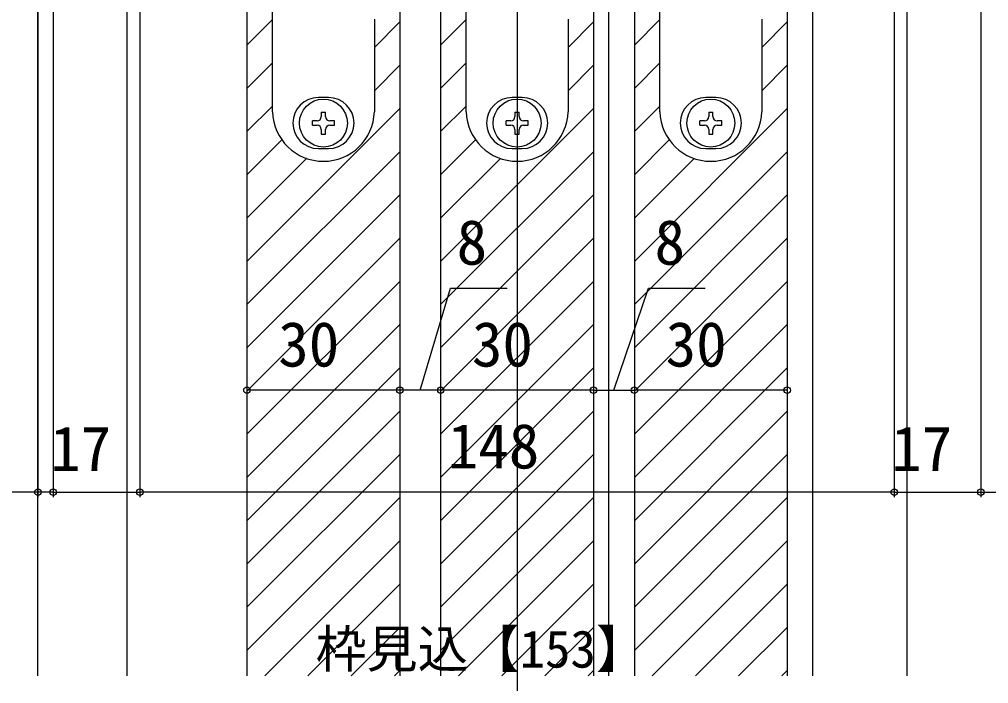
# Model space of a CAD drawing. Units: millimetres, scale not verified. Extents: x -525 to 525, y -783 to 779.
# Drawn here: x -393.6 to -203.5, y 287.2 to 417.5 of the extents above; entities that cross this region are included whole.
import ezdxf
from ezdxf.enums import TextEntityAlignment as Align

# ---------------------------------------------------------------- set-up
doc = ezdxf.new("R2010")
doc.units = ezdxf.units.MM
doc.header["$LTSCALE"] = 4
for name, color, linetype in [('0-5_YKK_12', 2, 'Continuous'), ('0-6_YKK_13', 4, 'Continuous'), ('0-8_YKK_D', 6, 'Continuous')]:
    doc.layers.add(name, color=color, linetype=linetype)
doc.styles.add('ＭＳ ゴシック', font='')
doc.styles.get('ＭＳ ゴシック').set_extended_font_data('MS Gothic')

msp = doc.modelspace()

# ---------------------------------------------------------------- linework, layer by layer
at = {"layer": '0-5_YKK_12'}
for p, q in [((-295.998, 502.7), (-295.998, 105.464)), ((-390, 288.7), (-390, 466.7)), ((-372.498, 288.7), (-372.498, 442.7)), ((-219.498, 288.7), (-219.498, 442.7)), ((-348.998, 434.2), (-348.998, 288.7)), ((-318.998, 434.2), (-318.998, 288.7)), ((-310.998, 434.2), (-310.998, 288.7)), ((-280.998, 434.2), (-280.998, 288.7)), ((-272.998, 434.2), (-272.998, 288.7)), ((-242.998, 434.2), (-242.998, 288.7)), ((-237.998, 288.7), (-237.998, 431.2)), ((-277.998, 288.7), (-277.998, 428.2)), ((-348.998, 412.493), (-343.998, 417.493)), ((-323.998, 412.037), (-318.998, 417.037)), ((-310.998, 412.493), (-305.998, 417.493)), ((-285.998, 412.037), (-280.998, 417.037)), ((-272.998, 412.493), (-267.998, 417.493)), ((-247.998, 412.037), (-242.998, 417.037)), ((-348.998, 404.008), (-343.998, 409.008)), ((-310.998, 404.008), (-305.998, 409.008)), ((-272.998, 404.008), (-267.998, 409.008)), ((-323.998, 403.552), (-318.998, 408.552)), ((-285.998, 403.552), (-280.998, 408.552)), ((-247.998, 403.552), (-242.998, 408.552)), ((-348.998, 395.522), (-343.998, 400.522)), ((-348.998, 370.067), (-318.998, 400.067)), ((-310.998, 395.522), (-305.998, 400.522)), ((-310.998, 370.067), (-280.998, 400.067)), ((-272.998, 395.522), (-267.998, 400.522)), ((-272.998, 370.067), (-242.998, 400.067)), ((-348.998, 387.037), (-342.141, 393.893)), ((-310.998, 387.037), (-304.141, 393.893)), ((-272.998, 387.037), (-266.141, 393.893)), ((-348.998, 361.581), (-318.998, 391.581)), ((-348.998, 378.552), (-337.292, 390.258)), ((-310.998, 361.581), (-280.998, 391.581)), ((-310.998, 378.552), (-299.292, 390.258)), ((-272.998, 361.581), (-242.998, 391.581)), ((-272.998, 378.552), (-261.292, 390.258)), ((-348.998, 353.096), (-318.998, 383.096)), ((-310.998, 353.096), (-280.998, 383.096)), ((-272.998, 353.096), (-242.998, 383.096)), ((-348.998, 344.611), (-318.998, 374.611)), ((-310.998, 344.611), (-280.998, 374.611)), ((-272.998, 344.611), (-242.998, 374.611)), ((-348.998, 336.125), (-318.998, 366.125)), ((-310.998, 336.125), (-280.998, 366.125)), ((-272.998, 336.125), (-242.998, 366.125)), ((-348.998, 327.64), (-318.998, 357.64)), ((-310.998, 327.64), (-280.998, 357.64)), ((-272.998, 327.64), (-242.998, 357.64)), ((-348.998, 319.155), (-318.998, 349.155)), ((-310.998, 319.155), (-280.998, 349.155)), ((-272.998, 319.155), (-242.998, 349.155)), ((-348.998, 310.67), (-318.998, 340.67)), ((-310.998, 310.67), (-280.998, 340.67)), ((-272.998, 310.67), (-242.998, 340.67)), ((-348.998, 302.184), (-318.998, 332.184)), ((-310.998, 302.184), (-280.998, 332.184)), ((-272.998, 302.184), (-242.998, 332.184)), ((-348.998, 293.699), (-318.998, 323.699)), ((-310.998, 293.699), (-280.998, 323.699)), ((-272.998, 293.699), (-242.998, 323.699)), ((-345.511, 288.7), (-318.998, 315.214)), ((-307.511, 288.7), (-280.998, 315.214)), ((-269.511, 288.7), (-242.998, 315.214)), ((-337.026, 288.7), (-318.998, 306.728)), ((-299.026, 288.7), (-280.998, 306.728)), ((-261.026, 288.7), (-242.998, 306.728)), ((-328.541, 288.7), (-318.998, 298.243)), ((-290.541, 288.7), (-280.998, 298.243)), ((-252.541, 288.7), (-242.998, 298.243)), ((-320.056, 288.7), (-318.998, 289.758)), ((-282.056, 288.7), (-280.998, 289.758)), ((-244.056, 288.7), (-242.998, 289.758))]:
    msp.add_line(p, q, dxfattribs=at)
at = {"layer": '0-6_YKK_13'}
for p, q in [((-323.998, 417.6), (-323.998, 399.4)), ((-285.998, 417.6), (-285.998, 399.4)), ((-247.998, 417.6), (-247.998, 399.4)), ((-332.998, 402.2), (-334.998, 402.2)), ((-294.998, 402.2), (-296.998, 402.2)), ((-256.998, 402.2), (-258.998, 402.2)), ((-334.418, 399.35), (-333.578, 399.35)), ((-334.418, 399.35), (-334.418, 398.46)), ((-333.578, 398.46), (-333.578, 399.35)), ((-296.418, 399.35), (-295.578, 399.35)), ((-296.418, 399.35), (-296.418, 398.46)), ((-295.578, 398.46), (-295.578, 399.35)), ((-258.418, 399.35), (-257.578, 399.35)), ((-258.418, 399.35), (-258.418, 398.46)), ((-257.578, 398.46), (-257.578, 399.35)), ((-336.148, 396.78), (-336.148, 397.62)), ((-335.258, 397.62), (-336.148, 397.62)), ((-331.848, 397.62), (-332.738, 397.62)), ((-331.848, 396.78), (-331.848, 397.62)), ((-298.148, 396.78), (-298.148, 397.62)), ((-297.258, 397.62), (-298.148, 397.62)), ((-293.848, 397.62), (-294.738, 397.62)), ((-293.848, 396.78), (-293.848, 397.62)), ((-260.148, 396.78), (-260.148, 397.62)), ((-259.258, 397.62), (-260.148, 397.62)), ((-255.848, 397.62), (-256.738, 397.62)), ((-255.848, 396.78), (-255.848, 397.62)), ((-336.148, 396.78), (-335.258, 396.78)), ((-334.418, 395.94), (-334.418, 395.05)), ((-333.578, 395.05), (-333.578, 395.94)), ((-332.738, 396.78), (-331.848, 396.78)), ((-332.738, 396.78), (-331.848, 396.78)), ((-298.148, 396.78), (-297.258, 396.78)), ((-296.418, 395.94), (-296.418, 395.05)), ((-295.578, 395.05), (-295.578, 395.94)), ((-294.738, 396.78), (-293.848, 396.78)), ((-294.738, 396.78), (-293.848, 396.78)), ((-260.148, 396.78), (-259.258, 396.78)), ((-258.418, 395.94), (-258.418, 395.05)), ((-257.578, 395.05), (-257.578, 395.94)), ((-256.738, 396.78), (-255.848, 396.78)), ((-256.738, 396.78), (-255.848, 396.78)), ((-334.418, 395.05), (-333.578, 395.05)), ((-296.418, 395.05), (-295.578, 395.05)), ((-258.418, 395.05), (-257.578, 395.05)), ((-334.998, 392.2), (-332.998, 392.2)), ((-296.998, 392.2), (-294.998, 392.2)), ((-258.998, 392.2), (-256.998, 392.2))]:
    msp.add_line(p, q, dxfattribs=at)
for points in [[(-343.998, 399.408), (-343.998, 417.6), (-343.998, 429.7)], [(-305.998, 399.408), (-305.998, 417.6), (-305.998, 429.7)], [(-267.998, 399.408), (-267.998, 417.6), (-267.998, 429.7)]]:
    msp.add_lwpolyline(points, dxfattribs=at)
for centre in [(-333.998, 397.2), (-295.998, 397.2), (-257.998, 397.2)]:
    msp.add_circle(centre, 4.7, dxfattribs=at)
for centre, radius, start, end in [((-334.998, 397.2), 5, 90, 270), ((-332.998, 397.2), 5, 270, 90), ((-296.998, 397.2), 5, 90, 270), ((-294.998, 397.2), 5, 270, 90), ((-258.998, 397.2), 5, 90, 270), ((-256.998, 397.2), 5, 270, 90), ((-343.498, 399.408), 0.5, 180, 181.79037), ((-333.998, 399.705), 10.005, 181.79037, 358.25523), ((-305.498, 399.408), 0.5, 180, 181.79037), ((-295.998, 399.705), 10.005, 181.79037, 358.25523), ((-267.498, 399.408), 0.5, 180, 181.79037), ((-257.998, 399.705), 10.005, 181.79037, 358.25523), ((-335.258, 398.46), 0.84, 270, 0), ((-332.738, 398.46), 0.84, 180, 270), ((-297.258, 398.46), 0.84, 270, 0), ((-294.738, 398.46), 0.84, 180, 270), ((-259.258, 398.46), 0.84, 270, 0), ((-256.738, 398.46), 0.84, 180, 270), ((-335.258, 395.94), 0.84, 0, 90), ((-332.738, 395.94), 0.84, 90, 180), ((-297.258, 395.94), 0.84, 0, 90), ((-294.738, 395.94), 0.84, 90, 180), ((-259.258, 395.94), 0.84, 0, 90), ((-256.738, 395.94), 0.84, 90, 180)]:
    msp.add_arc(centre, radius, start, end, dxfattribs=at)
at = {"layer": '0-8_YKK_D'}
for p, q in [((-386.998, 443.7), (-386.998, 323.776)), ((-204.998, 443.7), (-204.998, 323.776)), ((-390, 443.03), (-390, 323.776)), ((-369.998, 432.2), (-369.998, 323.776)), ((-221.998, 432.2), (-221.998, 323.776)), ((-204.998, 363.795), (-204.998, 323.776)), ((-386.998, 350.377), (-386.998, 323.776)), ((-369.998, 346.813), (-369.998, 323.776)), ((-318.998, 344.776), (-348.998, 344.776)), ((-310.998, 344.776), (-318.998, 344.776)), ((-280.998, 344.776), (-310.998, 344.776)), ((-280.998, 344.776), (-272.998, 344.776)), ((-242.998, 344.776), (-272.998, 344.776)), ((-318.998, 343.776), (-318.998, 343.776)), ((-386.998, 324.776), (-369.998, 324.776)), ((-221.998, 324.776), (-369.998, 324.776)), ((-221.998, 324.776), (-204.998, 324.776))]:
    msp.add_line(p, q, dxfattribs=at)
for points in [[(-314.998, 344.776), (-309.046, 364.776), (-297.955, 364.776)], [(-276.998, 344.776), (-270.224, 364.776), (-259.133, 364.776)], [(-386.998, 324.776), (-390, 324.776), (-402.505, 324.776)], [(-204.998, 324.776), (-201.995, 324.776), (-189.491, 324.776)]]:
    msp.add_lwpolyline(points, dxfattribs=at)
for centre in [(-348.998, 344.776), (-318.998, 344.776), (-318.998, 344.776), (-310.998, 344.776), (-310.998, 344.776), (-280.998, 344.776), (-280.998, 344.776), (-272.998, 344.776), (-272.998, 344.776), (-242.998, 344.776), (-390, 324.776), (-386.998, 324.776), (-386.998, 324.776), (-369.998, 324.776), (-369.998, 324.776), (-221.998, 324.776), (-221.998, 324.776), (-204.998, 324.776), (-204.998, 324.776)]:
    msp.add_circle(centre, 0.637, dxfattribs=at)

# ---------------------------------------------------------------- texts
at = {"layer": '0-8_YKK_D', "style": 'ＭＳ ゴシック'}
for s, height, p in [('8', 8.798, (-307.864, 366.776)), ('8', 8.798, (-269.042, 366.776)), ('30', 8.798, (-342.861, 346.776)), ('30', 8.798, (-304.861, 346.776)), ('30', 8.798, (-266.861, 346.776)), ('17', 8.798, (-387.6, 326.276)), ('148', 8.798, (-309.6, 326.776)), ('17', 8.798, (-222.6, 326.276)), ('枠見込【153】', 7.331, (-335.515, 288.139))]:
    msp.add_text(s, height=height, dxfattribs=at).set_placement(p, align=Align.BOTTOM_LEFT)

doc.saveas('drawing.dxf')
